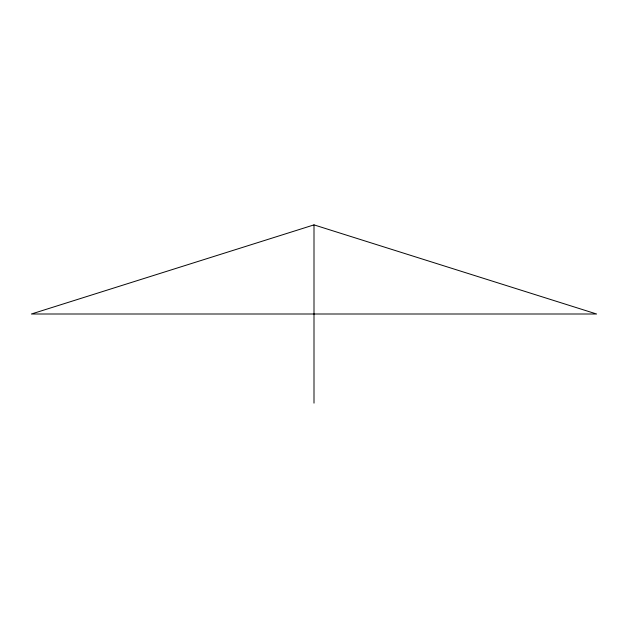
<?xml version="1.0" encoding="UTF-8"?>
<svg xmlns="http://www.w3.org/2000/svg" width="628" height="628" viewBox="0 0 628 628"><rect width="100%" height="100%" fill="white"/><g stroke="black" fill="none" stroke-linecap="round" stroke-linejoin="round"><path stroke-width="0.94" d="M314 224.879L31.4 314L596.6 314L314 224.879L314 403.121"/></g></svg>
